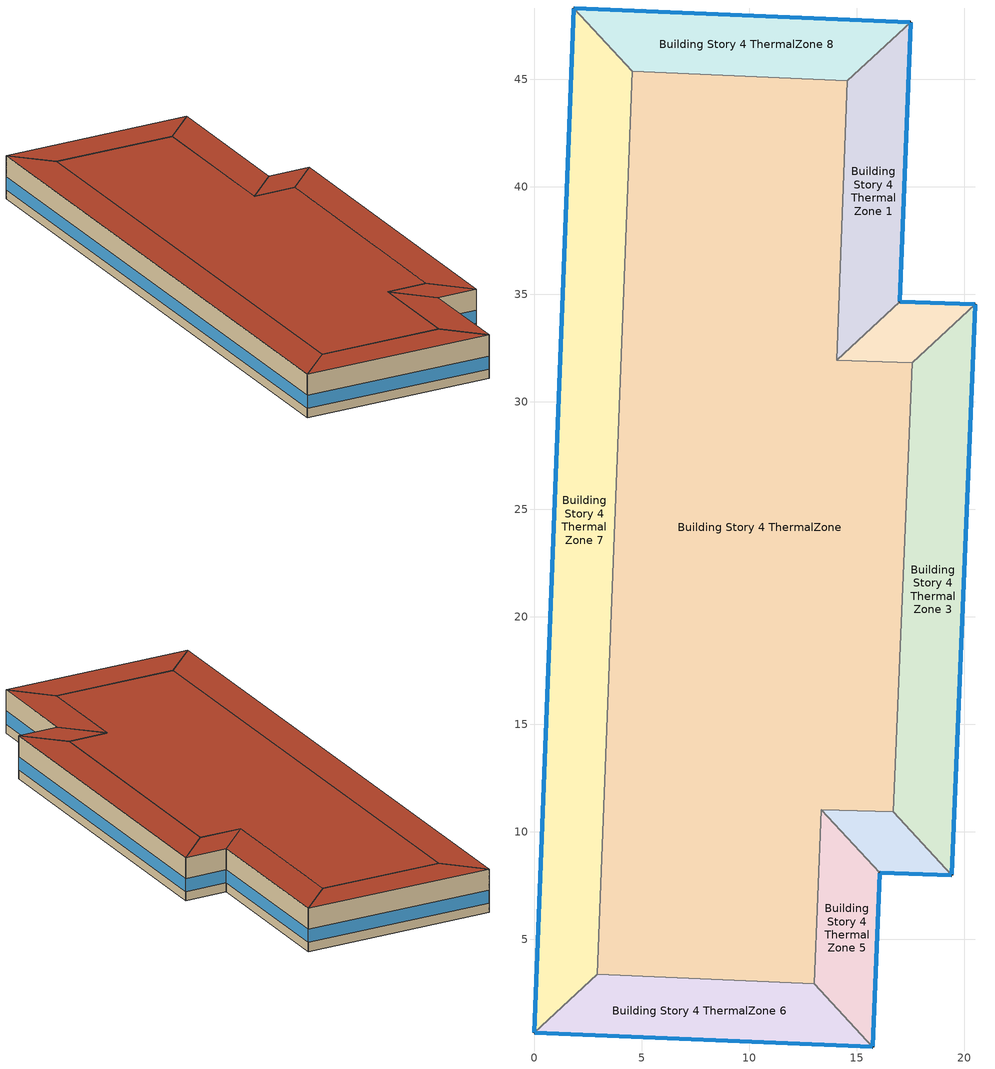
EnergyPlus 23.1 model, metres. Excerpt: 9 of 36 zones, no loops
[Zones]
Building Story 4 ThermalZone
 floor adiabatic (Typical Interior Ceiling): 14.56,44.93 14.07,31.92 17.59,31.82 16.71,10.93 13.36,11.04 13.03,2.94 2.94,3.38 4.55,45.37 z10.8
 wall adiabatic (Typical Interior Wall): 14.07,31.92 14.56,44.93 4.55,45.37 2.94,3.38 13.03,2.94 13.36,11.04 16.71,10.93 17.59,31.82 14.07,31.92 z10.8:14.4
 roof outside (Typical IEAD Roof - Highly Reflective R-25.64): 4.55,45.37 2.94,3.38 13.03,2.94 13.36,11.04 16.71,10.93 17.59,31.82 14.07,31.92 14.56,44.93 z14.4
Building Story 4 ThermalZone 1
 floor adiabatic (Typical Interior Ceiling): 17.5,47.64 17,34.65 14.07,31.92 14.56,44.93 z10.8
 wall outside (Typical Insulated Steel Framed Exterior Wall R-12.99): 17,34.65 17.5,47.64 z10.8:14.4
 wall adiabatic (Typical Interior Wall): 17.5,47.64 14.56,44.93 14.07,31.92 17,34.65 z10.8:14.4
 window (U 0.55 SHGC 0.25): 17,34.68 17.5,47.62 z11.56:12.65
 roof outside (Typical IEAD Roof - Highly Reflective R-25.64): 14.56,44.93 14.07,31.92 17,34.65 17.5,47.64 z14.4
Building Story 4 ThermalZone 2
 floor adiabatic (Typical Interior Ceiling): 17,34.65 20.52,34.54 17.59,31.82 14.07,31.92 z10.8
 wall outside (Typical Insulated Steel Framed Exterior Wall R-12.99): 20.52,34.54 17,34.65 z10.8:14.4
 wall adiabatic (Typical Interior Wall): 17,34.65 14.07,31.92 17.59,31.82 20.52,34.54 z10.8:14.4
 window (U 0.55 SHGC 0.25): 20.49,34.54 17.02,34.65 z11.56:12.66
 roof outside (Typical IEAD Roof - Highly Reflective R-25.64): 14.07,31.92 17.59,31.82 20.52,34.54 17,34.65 z14.4
Building Story 4 ThermalZone 3
 floor adiabatic (Typical Interior Ceiling): 20.52,34.54 19.43,8 16.71,10.93 17.59,31.82 z10.8
 wall outside (Typical Insulated Steel Framed Exterior Wall R-12.99): 19.43,8 20.52,34.54 z10.8:14.4
 wall adiabatic (Typical Interior Wall): 20.52,34.54 17.59,31.82 16.71,10.93 19.43,8 z10.8:14.4
 window (U 0.55 SHGC 0.25): 19.43,8.02 20.51,34.51 z11.56:12.64
 roof outside (Typical IEAD Roof - Highly Reflective R-25.64): 17.59,31.82 16.71,10.93 19.43,8 20.52,34.54 z14.4
Building Story 4 ThermalZone 4
 floor adiabatic (Typical Interior Ceiling): 19.43,8 16.08,8.11 13.36,11.04 16.71,10.93 z10.8
 wall outside (Typical Insulated Steel Framed Exterior Wall R-12.99): 16.08,8.11 19.43,8 z10.8:14.4
 wall adiabatic (Typical Interior Wall): 19.43,8 16.71,10.93 13.36,11.04 16.08,8.11 z10.8:14.4
 window (U 0.55 SHGC 0.25): 16.1,8.11 19.4,8 z11.56:12.66
 roof outside (Typical IEAD Roof - Highly Reflective R-25.64): 16.71,10.93 13.36,11.04 16.08,8.11 19.43,8 z14.4
Building Story 4 ThermalZone 5
 floor adiabatic (Typical Interior Ceiling): 16.08,8.11 15.74,0 13.03,2.94 13.36,11.04 z10.8
 wall outside (Typical Insulated Steel Framed Exterior Wall R-12.99): 15.74,0 16.08,8.11 z10.8:14.4
 wall adiabatic (Typical Interior Wall): 16.08,8.11 13.36,11.04 13.03,2.94 15.74,0 z10.8:14.4
 window (U 0.55 SHGC 0.25): 15.74,0.03 16.08,8.08 z11.56:12.65
 roof outside (Typical IEAD Roof - Highly Reflective R-25.64): 13.36,11.04 13.03,2.94 15.74,0 16.08,8.11 z14.4
Building Story 4 ThermalZone 6
 floor adiabatic (Typical Interior Ceiling): 15.74,0 0,0.67 2.94,3.38 13.03,2.94 z10.8
 wall outside (Typical Insulated Steel Framed Exterior Wall R-12.99): 0,0.67 15.74,0 z10.8:14.4
 wall adiabatic (Typical Interior Wall): 15.74,0 13.03,2.94 2.94,3.38 0,0.67 z10.8:14.4
 window (U 0.55 SHGC 0.25): 0.03,0.67 15.72,0 z11.56:12.65
 roof outside (Typical IEAD Roof - Highly Reflective R-25.64): 13.03,2.94 2.94,3.38 0,0.67 15.74,0 z14.4
Building Story 4 ThermalZone 7
 floor adiabatic (Typical Interior Ceiling): 0,0.67 1.84,48.31 4.55,45.37 2.94,3.38 z10.8
 wall outside (Typical Insulated Steel Framed Exterior Wall R-12.99): 1.84,48.31 0,0.67 z10.8:14.4
 wall adiabatic (Typical Interior Wall): 0,0.67 2.94,3.38 4.55,45.37 1.84,48.31 z10.8:14.4
 window (U 0.55 SHGC 0.25): 1.84,48.29 0,0.69 z11.56:12.64
 roof outside (Typical IEAD Roof - Highly Reflective R-25.64): 2.94,3.38 4.55,45.37 1.84,48.31 0,0.67 z14.4
Building Story 4 ThermalZone 8
 floor adiabatic (Typical Interior Ceiling): 1.84,48.31 17.5,47.64 14.56,44.93 4.55,45.37 z10.8
 wall outside (Typical Insulated Steel Framed Exterior Wall R-12.99): 17.5,47.64 1.84,48.31 z10.8:14.4
 wall adiabatic (Typical Interior Wall): 1.84,48.31 4.55,45.37 14.56,44.93 17.5,47.64 z10.8:14.4
 window (U 0.55 SHGC 0.25): 17.48,47.65 1.87,48.31 z11.56:12.65
 roof outside (Typical IEAD Roof - Highly Reflective R-25.64): 4.55,45.37 14.56,44.93 17.5,47.64 1.84,48.31 z14.4
[Building]
bld_35: Terrain=City
[Site:Location]
Jack Northrop Fld H_CA_USA: Latitude {deg}=41.3121; Longitude {deg}=-105.584; Time Zone {hr}=-8; Elevation {m}=21
[Site:GroundTemperature:FCfactorMethod]
18.8, 14.3, 13.6, 13.2, 13.3, 12.6, 15.3, 15.6, 17.7, 19.4, 19.7, 18.5
[Site:WaterMainsTemperature]
Calculation Method=Correlation; Annual Average Outdoor Air Temperature {C}=8.96667; Maximum Difference In Monthly Average Outdoor Air Temperatures {deltaC}=26.2
[SizingPeriod:DesignDay] Day of Month=21; Dry-Bulb Temperature Range Modifier Type=DefaultMultipliers; Humidity Condition Type=Wetbulb; Barometric Pressure {Pa}=98769; Rain Indicator=No; Snow Indicator=No; Daylight Saving Time Indicator=No; Begin Environment Reset Mode=FullResetAtBeginEnvironment
Name | Month | Day Type | Maximum Dry-Bulb Temperature {C} | Daily Dry-Bulb Temperature Range {deltaC} | Wetbulb or DewPoint at Maximum Dry-Bulb {C} | Wind Speed {m/s} | Wind Direction {deg} | Solar Model Indicator | ASHRAE Clear Sky Optical Depth for Beam Irradiance (taub) | ASHRAE Clear Sky Optical Depth for Diffuse Irradiance (taud) | Sky Clearness
Buffalo Niagara Intl Ap Ann Clg .4% Condns DB=>MWB 1 | 7 | SummerDesignDay | 30.3 | 9.3 | 21.8 | 5.7 | 240 | ASHRAETau | 0.462 | 2.001
Buffalo Niagara Intl Ap Ann Clg .4% Condns WB=>MDB 1 | 7 | SummerDesignDay | 27.8 | 9.3 | 23.8 | 5.7 | 240 | ASHRAETau | 0.462 | 2.001
Buffalo Niagara Intl Ap Ann Htg 99.6% Condns DB 1 | 1 | WinterDesignDay | -16.3 | 0 | -16.3 | 5.1 | 270 | ASHRAEClearSky |  |  | 0
[Material]
Name | Roughness | Thickness {m} | Conductivity {W/m-K} | Density {kg/m3} | Specific Heat {J/kg-K} | Thermal Absorptance | Solar Absorptance | Visible Absorptance
100mm Normalweight concrete floor | MediumRough | 0.1016 | 2.31045 | 2322 | 832.557 | 0.9 | 0.7 | 0.7
25mm Stucco | Smooth | 0.0254 | 0.72 | 1856 | 840 | 0.9 | 0.7 | 0.7
5/8 in. Gypsum Board | MediumSmooth | 0.0159 | 0.16 | 800 | 1090 | 0.9 | 0.7 | 0.7
G01 13mm gypsum board | Smooth | 0.0127 | 0.160031 | 800.001 | 1090.73 | 0.9 | 0.7 | 0.5
Metal Roof Surface | Smooth | 0.0008 | 45.28 | 7824 | 500 | 0.9 | 0.7 | 0.7
Roof Membrane - Highly Reflective | VeryRough | 0.0095 | 0.16 | 1121.29 | 1460 | 0.75 | 0.45 | 0.7
Std Wood 6inch 1; Std Wood 6inch 2 | MediumSmooth | 0.15 | 0.12 | 540 | 1210 | 0.9 | 0.7 | 0.7
[Material:NoMass] Roughness=Smooth; Thermal Absorptance=0.9; Solar Absorptance=0.7
Name | Thermal Resistance {m2-K/W} | Visible Absorptance
CP02 CARPET PAD | 0.21648 | 0.8
Typical Insulation R-10.81 | 1.90342 | 0.7
Typical Insulation R-24.52 | 4.31889 | 0.7
[WindowMaterial:Gas]
Gap_1_W_0_0032: Gas Type=Air; Thickness {m}=0.0032
[WindowMaterial:Glazing] Optical Data Type=SpectralAverage; Infrared Transmittance at Normal Incidence=0; Back Side Infrared Hemispherical Emissivity=0.84; Conductivity {W/m-K}=1; Dirt Correction Factor for Solar and Visible Transmittance=1; Solar Diffusing=No
Name | Thickness {m} | Solar Transmittance at Normal Incidence | Front Side Solar Reflectance at Normal Incidence | Back Side Solar Reflectance at Normal Incidence | Visible Transmittance at Normal Incidence | Front Side Visible Reflectance at Normal Incidence | Back Side Visible Reflectance at Normal Incidence | Front Side Infrared Hemispherical Emissivity
Glass_2022F_LayerAvg | 0.0039 | 0.355897 | 0.394095 | 0.265645 | 0.677694 | 0.042734 | 0.05547 | 0.046
Glass_2175_LayerAvg | 0.0086 | 0.167758 | 0.217606 | 0.437978 | 0.416044 | 0.078729 | 0.10654 | 0.84
[Construction]
InteriorFurnishings 1: Std Wood 6inch 1
InteriorFurnishings 2: Std Wood 6inch 2
Typical IEAD Roof - Highly Reflective R-25.64: Roof Membrane - Highly Reflective, Typical Insulation R-24.52, Metal Roof Surface
Typical Insulated Steel Framed Exterior Wall R-12.99: 25mm Stucco, 5/8 in. Gypsum Board, Typical Insulation R-10.81, 5/8 in. Gypsum Board
Typical Interior Ceiling: CP02 CARPET PAD, 100mm Normalweight concrete floor
Typical Interior Wall: G01 13mm gypsum board, G01 13mm gypsum board
U 0.55 SHGC 0.25: Glass_2175_LayerAvg, Gap_1_W_0_0032, Glass_2022F_LayerAvg
[Zone] Multiplier=1; Part of Total Floor Area=Yes
Building Story 4 ThermalZone; Building Story 4 ThermalZone 1; Building Story 4 ThermalZone 2; Building Story 4 ThermalZone 3; Building Story 4 ThermalZone 4; Building Story 4 ThermalZone 5; Building Story 4 ThermalZone 6; Building Story 4 ThermalZone 7; Building Story 4 ThermalZone 8
[Space] Space Type=Story Top Blended Space Type
Name | Zone
Building Story 4 Space | Building Story 4 ThermalZone
Building Story 4 Space 1 | Building Story 4 ThermalZone 1
Building Story 4 Space 2 | Building Story 4 ThermalZone 2
Building Story 4 Space 3 | Building Story 4 ThermalZone 3
Building Story 4 Space 4 | Building Story 4 ThermalZone 4
Building Story 4 Space 5 | Building Story 4 ThermalZone 5
Building Story 4 Space 6 | Building Story 4 ThermalZone 6
Building Story 4 Space 7 | Building Story 4 ThermalZone 7
Building Story 4 Space 8 | Building Story 4 ThermalZone 8
[SpaceList]
Story Top Blended Space Type: Building Story 4 Space, Building Story 4 Space 1, Building Story 4 Space 2, Building Story 4 Space 3, Building Story 4 Space 5, Building Story 4 Space 7, Building Story 4 Space 6, Building Story 4 Space 8, Building Story 4 Space 4
[InternalMass]
Name | Construction | Zone or ZoneList | Space or SpaceList | Surface Area {m2}
Building Story 4 Space Office WholeBuilding - Lg Office A  - Story Top Mass; Building Story 4 Space Office WholeBuilding - Lg Office C  - Story Top Mass | InteriorFurnishings 1 | Building Story 4 ThermalZone | Building Story 4 Space | 141.837
Building Story 4 Space 1 Office WholeBuilding - Lg Office A  - Story Top Mass; Building Story 4 Space 1 Office WholeBuilding - Lg Office C  - Story Top Mass | InteriorFurnishings 1 | Building Story 4 ThermalZone 1 | Building Story 4 Space 1 | 10.5514
Building Story 4 Space 2 Office WholeBuilding - Lg Office A  - Story Top Mass; Building Story 4 Space 2 Office WholeBuilding - Lg Office C  - Story Top Mass | InteriorFurnishings 1 | Building Story 4 ThermalZone 2 | Building Story 4 Space 2 | 2.83952
Building Story 4 Space 3 Office WholeBuilding - Lg Office A  - Story Top Mass; Building Story 4 Space 3 Office WholeBuilding - Lg Office C  - Story Top Mass | InteriorFurnishings 1 | Building Story 4 ThermalZone 3 | Building Story 4 Space 3 | 19.2445
Building Story 4 Space 5 Office WholeBuilding - Lg Office A  - Story Top Mass; Building Story 4 Space 5 Office WholeBuilding - Lg Office C  - Story Top Mass | InteriorFurnishings 1 | Building Story 4 ThermalZone 5 | Building Story 4 Space 5 | 6.58268
Building Story 4 Space 7 Office WholeBuilding - Lg Office A  - Story Top Mass; Building Story 4 Space 7 Office WholeBuilding - Lg Office C  - Story Top Mass | InteriorFurnishings 1 | Building Story 4 ThermalZone 7 | Building Story 4 Space 7 | 36.377
Building Story 4 Space 6 Office WholeBuilding - Lg Office A  - Story Top Mass; Building Story 4 Space 6 Office WholeBuilding - Lg Office C  - Story Top Mass | InteriorFurnishings 1 | Building Story 4 ThermalZone 6 | Building Story 4 Space 6 | 10.4945
Building Story 4 Space 8 Office WholeBuilding - Lg Office A  - Story Top Mass; Building Story 4 Space 8 Office WholeBuilding - Lg Office C  - Story Top Mass | InteriorFurnishings 1 | Building Story 4 ThermalZone 8 | Building Story 4 Space 8 | 10.4181
Building Story 4 Space 4 Office WholeBuilding - Lg Office A  - Story Top Mass; Building Story 4 Space 4 Office WholeBuilding - Lg Office C  - Story Top Mass | InteriorFurnishings 1 | Building Story 4 ThermalZone 4 | Building Story 4 Space 4 | 2.72874
Building Story 4 Space Office WholeBuilding - Lg Office A end_a - Story Top Mass; Building Story 4 Space Office WholeBuilding - Lg Office A end_b - Story Top Mass; Building Story 4 Space Office WholeBuilding - Lg Office C end_a - Story Top Mass; Building Story 4 Space Office WholeBuilding - Lg Office C end_b - Story Top Mass | InteriorFurnishings 1 | Building Story 4 ThermalZone | Building Story 4 Space | 24.5902
Building Story 4 Space 1 Office WholeBuilding - Lg Office A end_a - Story Top Mass; Building Story 4 Space 1 Office WholeBuilding - Lg Office A end_b - Story Top Mass; Building Story 4 Space 1 Office WholeBuilding - Lg Office C end_a - Story Top Mass; Building Story 4 Space 1 Office WholeBuilding - Lg Office C end_b - Story Top Mass | InteriorFurnishings 1 | Building Story 4 ThermalZone 1 | Building Story 4 Space 1 | 1.8293
Building Story 4 Space 2 Office WholeBuilding - Lg Office A end_a - Story Top Mass; Building Story 4 Space 2 Office WholeBuilding - Lg Office A end_b - Story Top Mass; Building Story 4 Space 2 Office WholeBuilding - Lg Office C end_a - Story Top Mass; Building Story 4 Space 2 Office WholeBuilding - Lg Office C end_b - Story Top Mass | InteriorFurnishings 1 | Building Story 4 ThermalZone 2 | Building Story 4 Space 2 | 0.492288
Building Story 4 Space 3 Office WholeBuilding - Lg Office A end_a - Story Top Mass; Building Story 4 Space 3 Office WholeBuilding - Lg Office A end_b - Story Top Mass; Building Story 4 Space 3 Office WholeBuilding - Lg Office C end_a - Story Top Mass; Building Story 4 Space 3 Office WholeBuilding - Lg Office C end_b - Story Top Mass | InteriorFurnishings 1 | Building Story 4 ThermalZone 3 | Building Story 4 Space 3 | 3.33642
Building Story 4 Space 5 Office WholeBuilding - Lg Office A end_a - Story Top Mass; Building Story 4 Space 5 Office WholeBuilding - Lg Office A end_b - Story Top Mass; Building Story 4 Space 5 Office WholeBuilding - Lg Office C end_a - Story Top Mass; Building Story 4 Space 5 Office WholeBuilding - Lg Office C end_b - Story Top Mass | InteriorFurnishings 1 | Building Story 4 ThermalZone 5 | Building Story 4 Space 5 | 1.14124
Building Story 4 Space 7 Office WholeBuilding - Lg Office A end_a - Story Top Mass; Building Story 4 Space 7 Office WholeBuilding - Lg Office A end_b - Story Top Mass; Building Story 4 Space 7 Office WholeBuilding - Lg Office C end_a - Story Top Mass; Building Story 4 Space 7 Office WholeBuilding - Lg Office C end_b - Story Top Mass | InteriorFurnishings 1 | Building Story 4 ThermalZone 7 | Building Story 4 Space 7 | 6.30669
Building Story 4 Space 6 Office WholeBuilding - Lg Office A end_a - Story Top Mass; Building Story 4 Space 6 Office WholeBuilding - Lg Office A end_b - Story Top Mass; Building Story 4 Space 6 Office WholeBuilding - Lg Office C end_a - Story Top Mass; Building Story 4 Space 6 Office WholeBuilding - Lg Office C end_b - Story Top Mass | InteriorFurnishings 1 | Building Story 4 ThermalZone 6 | Building Story 4 Space 6 | 1.81943
Building Story 4 Space 8 Office WholeBuilding - Lg Office A end_a - Story Top Mass; Building Story 4 Space 8 Office WholeBuilding - Lg Office A end_b - Story Top Mass; Building Story 4 Space 8 Office WholeBuilding - Lg Office C end_a - Story Top Mass; Building Story 4 Space 8 Office WholeBuilding - Lg Office C end_b - Story Top Mass | InteriorFurnishings 1 | Building Story 4 ThermalZone 8 | Building Story 4 Space 8 | 1.80619
Building Story 4 Space 4 Office WholeBuilding - Lg Office A end_a - Story Top Mass; Building Story 4 Space 4 Office WholeBuilding - Lg Office A end_b - Story Top Mass; Building Story 4 Space 4 Office WholeBuilding - Lg Office C end_a - Story Top Mass; Building Story 4 Space 4 Office WholeBuilding - Lg Office C end_b - Story Top Mass | InteriorFurnishings 1 | Building Story 4 ThermalZone 4 | Building Story 4 Space 4 | 0.473082
Building Story 4 Space Office WholeBuilding - Lg Office B  - Story Top Mass | InteriorFurnishings 1 | Building Story 4 ThermalZone | Building Story 4 Space | 450.851
Building Story 4 Space 1 Office WholeBuilding - Lg Office B  - Story Top Mass | InteriorFurnishings 1 | Building Story 4 ThermalZone 1 | Building Story 4 Space 1 | 33.5394
Building Story 4 Space 2 Office WholeBuilding - Lg Office B  - Story Top Mass | InteriorFurnishings 1 | Building Story 4 ThermalZone 2 | Building Story 4 Space 2 | 9.02589
Building Story 4 Space 3 Office WholeBuilding - Lg Office B  - Story Top Mass | InteriorFurnishings 1 | Building Story 4 ThermalZone 3 | Building Story 4 Space 3 | 61.1719
Building Story 4 Space 5 Office WholeBuilding - Lg Office B  - Story Top Mass | InteriorFurnishings 1 | Building Story 4 ThermalZone 5 | Building Story 4 Space 5 | 20.9242
Building Story 4 Space 7 Office WholeBuilding - Lg Office B  - Story Top Mass | InteriorFurnishings 1 | Building Story 4 ThermalZone 7 | Building Story 4 Space 7 | 115.63
Building Story 4 Space 6 Office WholeBuilding - Lg Office B  - Story Top Mass | InteriorFurnishings 1 | Building Story 4 ThermalZone 6 | Building Story 4 Space 6 | 33.3585
Building Story 4 Space 8 Office WholeBuilding - Lg Office B  - Story Top Mass | InteriorFurnishings 1 | Building Story 4 ThermalZone 8 | Building Story 4 Space 8 | 33.1157
Building Story 4 Space 4 Office WholeBuilding - Lg Office B  - Story Top Mass | InteriorFurnishings 1 | Building Story 4 ThermalZone 4 | Building Story 4 Space 4 | 8.67377
Building Story 4 Space Office WholeBuilding - Lg Office B end_a - Story Top Mass; Building Story 4 Space Office WholeBuilding - Lg Office B end_b - Story Top Mass | InteriorFurnishings 1 | Building Story 4 ThermalZone | Building Story 4 Space | 78.1642
Building Story 4 Space 1 Office WholeBuilding - Lg Office B end_a - Story Top Mass; Building Story 4 Space 1 Office WholeBuilding - Lg Office B end_b - Story Top Mass | InteriorFurnishings 1 | Building Story 4 ThermalZone 1 | Building Story 4 Space 1 | 5.81473
Building Story 4 Space 2 Office WholeBuilding - Lg Office B end_a - Story Top Mass; Building Story 4 Space 2 Office WholeBuilding - Lg Office B end_b - Story Top Mass | InteriorFurnishings 1 | Building Story 4 ThermalZone 2 | Building Story 4 Space 2 | 1.56482
Building Story 4 Space 3 Office WholeBuilding - Lg Office B end_a - Story Top Mass; Building Story 4 Space 3 Office WholeBuilding - Lg Office B end_b - Story Top Mass | InteriorFurnishings 1 | Building Story 4 ThermalZone 3 | Building Story 4 Space 3 | 10.6054
Building Story 4 Space 5 Office WholeBuilding - Lg Office B end_a - Story Top Mass; Building Story 4 Space 5 Office WholeBuilding - Lg Office B end_b - Story Top Mass | InteriorFurnishings 1 | Building Story 4 ThermalZone 5 | Building Story 4 Space 5 | 3.62763
Building Story 4 Space 7 Office WholeBuilding - Lg Office B end_a - Story Top Mass; Building Story 4 Space 7 Office WholeBuilding - Lg Office B end_b - Story Top Mass | InteriorFurnishings 1 | Building Story 4 ThermalZone 7 | Building Story 4 Space 7 | 20.0469
Building Story 4 Space 6 Office WholeBuilding - Lg Office B end_a - Story Top Mass; Building Story 4 Space 6 Office WholeBuilding - Lg Office B end_b - Story Top Mass | InteriorFurnishings 1 | Building Story 4 ThermalZone 6 | Building Story 4 Space 6 | 5.78337
Building Story 4 Space 8 Office WholeBuilding - Lg Office B end_a - Story Top Mass; Building Story 4 Space 8 Office WholeBuilding - Lg Office B end_b - Story Top Mass | InteriorFurnishings 1 | Building Story 4 ThermalZone 8 | Building Story 4 Space 8 | 5.74127
Building Story 4 Space 4 Office WholeBuilding - Lg Office B end_a - Story Top Mass; Building Story 4 Space 4 Office WholeBuilding - Lg Office B end_b - Story Top Mass | InteriorFurnishings 1 | Building Story 4 ThermalZone 4 | Building Story 4 Space 4 | 1.50377
Building Story 4 Space Mass | InteriorFurnishings 2 | Building Story 4 ThermalZone | Building Story 4 Space | 989.214
Building Story 4 Space 1 Mass | InteriorFurnishings 2 | Building Story 4 ThermalZone 1 | Building Story 4 Space 1 | 73.5888
Building Story 4 Space 2 Mass | InteriorFurnishings 2 | Building Story 4 ThermalZone 2 | Building Story 4 Space 2 | 19.8037
Building Story 4 Space 3 Mass | InteriorFurnishings 2 | Building Story 4 ThermalZone 3 | Building Story 4 Space 3 | 134.217
Building Story 4 Space 4 Mass | InteriorFurnishings 2 | Building Story 4 ThermalZone 4 | Building Story 4 Space 4 | 19.0311
Building Story 4 Space 5 Mass | InteriorFurnishings 2 | Building Story 4 ThermalZone 5 | Building Story 4 Space 5 | 45.9097
Building Story 4 Space 6 Mass | InteriorFurnishings 2 | Building Story 4 ThermalZone 6 | Building Story 4 Space 6 | 73.1919
Building Story 4 Space 7 Mass | InteriorFurnishings 2 | Building Story 4 ThermalZone 7 | Building Story 4 Space 7 | 253.705
Building Story 4 Space 8 Mass | InteriorFurnishings 2 | Building Story 4 ThermalZone 8 | Building Story 4 Space 8 | 72.6592
[Lights]
Office WholeBuilding - Lg Office Lights 2: Zone or ZoneList or Space or SpaceList=Story Top Blended Space Type; Schedule=OfficeLarge BLDG_LIGHT_SCH_2013; Design Level Calculation Method=Watts/Area; Watts per Zone Floor Area {W/m2}=8.82641; Return Air Fraction=0; Fraction Radiant=0.7; Fraction Visible=0.2; Fraction Replaceable=1
[People]
Office WholeBuilding - Lg Office People 2: Zone or ZoneList or Space or SpaceList=Story Top Blended Space Type; Number of People Schedule=OfficeLarge BLDG_OCC_SCH; Number of People Calculation Method=People/Area; People per Floor Area {person/m2}=0.0538196; Fraction Radiant=0.3; Activity Level Schedule=OfficeLarge ACTIVITY_SCH; Enable ASHRAE 55 Comfort Warnings=Yes; Mean Radiant Temperature Calculation Type=ZoneAveraged; Work Efficiency Schedule=Work Efficiency Schedule; Clothing Insulation Schedule=Clothing Schedule; Air Velocity Schedule=Air Velocity Schedule; Thermal Comfort Model 1 Type=Fanger
[ElectricEquipment]
Office WholeBuilding - Lg Office Elec Equip 2: Zone or ZoneList or Space or SpaceList=Story Top Blended Space Type; Schedule=OfficeLarge BLDG_EQUIP_SCH; Design Level Calculation Method=Watts/Area; Watts per Zone Floor Area {W/m2}=8.07007; Fraction Latent=0; Fraction Radiant=0.5; Fraction Lost=0
[ZoneInfiltration:DesignFlowRate] Zone or ZoneList or Space or SpaceList=Story Top Blended Space Type; Schedule=Always On Discrete; Design Flow Rate Calculation Method=Flow/ExteriorArea; Constant Term Coefficient=0; Temperature Term Coefficient=0; Velocity Term Coefficient=0.224; Velocity Squared Term Coefficient=0
Name | Flow Rate per Exterior Surface Area {m3/s-m2}
Office WholeBuilding - Lg Office A  - Story Top Infiltration; Office WholeBuilding - Lg Office C  - Story Top Infiltration | 3.8097e-05
Office WholeBuilding - Lg Office A end_a - Story Top Infiltration; Office WholeBuilding - Lg Office A end_b - Story Top Infiltration; Office WholeBuilding - Lg Office C end_a - Story Top Infiltration; Office WholeBuilding - Lg Office C end_b - Story Top Infiltration | 1.32098e-05
Office WholeBuilding - Lg Office B end_a - Story Top Infiltration; Office WholeBuilding - Lg Office B end_b - Story Top Infiltration | 2.09947e-05
[Daylighting:Controls] Lighting Control Type=Stepped; Minimum Input Power Fraction for Continuous or ContinuousOff Dimming Control=0.3; Minimum Light Output Fraction for Continuous or ContinuousOff Dimming Control=0.2; Number of Stepped Control Steps=3; Probability Lighting will be Reset When Needed in Manual Stepped Control=1; Glare Calculation Azimuth Angle of View Direction Clockwise from Zone y-Axis {deg}=-0; Maximum Allowable Discomfort Glare Index=22; Illuminance Setpoint at Reference Point 1 {lux}=377; Illuminance Setpoint at Reference Point 2 {lux}=377
Name | Zone or Space | Glare Calculation Daylighting Reference Point | Daylighting Reference Point 1 | Fraction of Lights Controlled by Reference Point 1 | Daylighting Reference Point 2 | Fraction of Lights Controlled by Reference Point 2
Building Story 4 ThermalZone 1 DaylightingControls | Building Story 4 ThermalZone 1 | Building Story 4 Space 1 Daylt Sensor 1 | Building Story 4 Space 1 Daylt Sensor 1 | 0.436 | Building Story 4 Space 1 Daylt Sensor 2 | 0.099
Building Story 4 ThermalZone 3 DaylightingControls | Building Story 4 ThermalZone 3 | Building Story 4 Space 3 Daylt Sensor 1 | Building Story 4 Space 3 Daylt Sensor 1 | 0.462 | Building Story 4 Space 3 Daylt Sensor 2 | 0.103
Building Story 4 ThermalZone 6 DaylightingControls | Building Story 4 ThermalZone 6 | Building Story 4 Space 6 Daylt Sensor 1 | Building Story 4 Space 6 Daylt Sensor 1 | 0.477 | Building Story 4 Space 6 Daylt Sensor 2 | 0.095
Building Story 4 ThermalZone 7 DaylightingControls | Building Story 4 ThermalZone 7 | Building Story 4 Space 7 Daylt Sensor 1 | Building Story 4 Space 7 Daylt Sensor 1 | 0.453 | Building Story 4 Space 7 Daylt Sensor 2 | 0.107
Building Story 4 ThermalZone 8 DaylightingControls | Building Story 4 ThermalZone 8 | Building Story 4 Space 8 Daylt Sensor 1 | Building Story 4 Space 8 Daylt Sensor 1 | 0.478 | Building Story 4 Space 8 Daylt Sensor 2 | 0.095
[AvailabilityManager:NightCycle] Applicability Schedule=Always On Discrete; Control Type=CycleOnAny; Thermostat Tolerance {deltaC}=1.9999; Cycling Run Time Control Type=Thermostat; Cycling Run Time {s}=1800
Name | Fan Schedule
Availability Manager Night Cycle 1 | 9 Zone PVAV Occ Sch
Availability Manager Night Cycle 2 | 9 Zone PVAV 1 Occ Sch
Availability Manager Night Cycle 3 | 9 Zone PVAV 2 Occ Sch
Availability Manager Night Cycle 4 | 9 Zone PVAV 3 Occ Sch
[AvailabilityManager:Scheduled] Schedule=Always On Discrete
9 Zone PVAV OA System Availability Manager; 9 Zone PVAV 1 OA System Availability Manager; 9 Zone PVAV 2 OA System Availability Manager; 9 Zone PVAV 3 OA System Availability Manager
[Exterior:Lights] Control Option=AstronomicalClock
Name | Schedule | Design Level {W}
Building Facades | Schedule Ruleset 1 | 582.6
Main Entries | Schedule Ruleset 2 | 240
Other Doors | Schedule Ruleset 2 | 164.371
Parking Areas and Drives | Schedule Ruleset 2 | 3458.07
[EnergyManagementSystem:Sensor]
Name | Output:Variable or Output:Meter Index Key | Output:Variable or Output:Meter
Ele_Sen | Whole Building | Facility Total Purchased Electricity Energy
Fut_Sen | NYSTc 2030 Future Hourly Emissions Sch | Schedule Value
His_Sen | New York 2019 Historical Hourly Emissions Sch | Schedule Value
Mains_Water_Temp_Sen | Environment | Site Mains Water Temperature
[EnergyManagementSystem:Actuator]
Mains_Water_Temp_Act: Actuated Component Unique=Mains Water Temperature; Actuated Component Type=Schedule:Constant; Actuated Component Control Type=Schedule Value
[EnergyManagementSystem:Program]
Emissions_Calc_Prgm: SET fut_hr_val = Fut_Sen; SET his_hr_val = His_Sen; SET fut_yr_val = 92; SET his_yr_val = 583; SET elec = Ele_Sen; SET conv = 1000000 * 60 * 60; SET conv_kg_mt = 0.001; SET fut_hr = (fut_hr_val * elec / conv) * conv_kg_mt; SET his_hr = (his_hr_val * elec / conv) * conv_kg_mt; SET fut_yr = (fut_yr_val * elec / conv) * conv_kg_mt; SET his_yr = (his_yr_val * elec / conv) * conv_kg_mt; SET fut_hr_intensity = fut_hr * 1000 / 36195.46928174254; SET his_hr_intensity = his_hr * 1000 / 36195.46928174254; SET fut_yr_intensity = fut_yr * 1000 / 36195.46928174254; SET his_yr_intensity = his_yr * 1000 / 36195.46928174254
Mains_Water_Prg: SET Mains_Water_Temp_Act = Mains_Water_Temp_Sen
[EnergyManagementSystem:ProgramCallingManager]
Emissions Calc Prgm: EndOfSystemTimestepBeforeHVACReporting; Emissions_Calc_Prgm
Mains_Water_Prg_Mgr: BeginTimestepBeforePredictor; Mains_Water_Prg
[EnergyManagementSystem:OutputVariable] Type of Data in Variable=Summed; Update Frequency=SystemTimestep; EMS Program or Subroutine=Emissions_Calc_Prgm
Name | EMS Variable | Units
Future_Annual_Electricity_Emissions | fut_yr | mt
Future_Annual_Electricity_Emissions_Intensity | fut_yr_intensity | kg/ft2
Future_Hourly_Electricity_Emissions | fut_hr | mt
Future_Hourly_Electricity_Emissions_Intensity | fut_hr_intensity | kg/ft2
Historical_Annual_Electricity_Emissions | his_yr | mt
Historical_Annual_Electricity_Emissions_Intensity | his_yr_intensity | kg/ft2
Historical_Hourly_Electricity_Emissions | his_hr | mt
Historical_Hourly_Electricity_Emissions_Intensity | his_hr_intensity | kg/ft2
[Schedule:Day:Interval]
OfficeLarge BLDG_LIGHT_SCH_2013 Wkdy Day: No, 05:00, 0.05, 06:00, 0.1, 07:00, 0.0905601, 08:00, 0.27168, 17:00, 0.815041, 18:00, 0.452801, 20:00, 0.27168, 22:00, 0.18112, 23:00, 0.0905601, 24:00, 0.0452801
OfficeLarge BLDG_LIGHT_SCH_2013 Sat Day: No, 06:00, 0.05, 08:00, 0.0905601, 12:00, 0.27168, 17:00, 0.13584, 19:00, 0.0452801, 24:00, 0.05
OfficeLarge BLDG_LIGHT_SCH_2013 Default: No, 05:00, 0.05, 18:00, 0.0452801, 24:00, 0.05
OfficeLarge BLDG_LIGHT_SCH_2013 Summer Design Day; Clothing Schedule Default Winter Clothes; 9 Zone PVAV Occ Sch Summer Design Day; 9 Zone PVAV Occ Sch Winter Design Day; 9 Zone PVAV 1 Occ Sch Summer Design Day; 9 Zone PVAV 1 Occ Sch Winter Design Day; OfficeLarge BLDG_EQUIP_SCH Summer Design Day; 9 Zone PVAV 2 Occ Sch Summer Design Day; 9 Zone PVAV 2 Occ Sch Winter Design Day; 9 Zone PVAV 3 Occ Sch Summer Design Day; 9 Zone PVAV 3 Occ Sch Winter Design Day: No, 24:00, 1
OfficeLarge BLDG_LIGHT_SCH_2013 Winter Design Day; Work Efficiency Schedule Default; 9 Zone PVAV Occ Sch Sunday; 9 Zone PVAV 1 Occ Sch Sunday; OfficeLarge BLDG_OCC_SCH Winter Design Day; OfficeLarge BLDG_EQUIP_SCH Winter Design Day; 9 Zone PVAV 2 Occ Sch Sunday; 9 Zone PVAV 3 Occ Sch Sunday: No, 24:00, 0
Air Velocity Schedule Default: No, 24:00, 0.2
9 Zone PVAV Occ Sch Thursday; 9 Zone PVAV Occ Sch Friday; 9 Zone PVAV Occ Sch Default; 9 Zone PVAV Occ Sch Tuesday; 9 Zone PVAV Occ Sch Wednesday; 9 Zone PVAV Occ Sch Tuesday 2; 9 Zone PVAV Occ Sch Wednesday 2; 9 Zone PVAV Occ Sch Thursday 2; 9 Zone PVAV Occ Sch Friday 2; 9 Zone PVAV Occ Sch Monday 2; 9 Zone PVAV 1 Occ Sch Default: No, 08:00, 0, 21:00, 1, 24:00, 0
9 Zone PVAV Occ Sch Wednesday 1; 9 Zone PVAV Occ Sch Thursday 1; 9 Zone PVAV Occ Sch Friday 1; 9 Zone PVAV Occ Sch Monday 1; 9 Zone PVAV Occ Sch Tuesday 1: No, 08:00, 0, 19:00, 1, 24:00, 0
OfficeLarge BLDG_OCC_SCH Wkdy Day: No, 06:00, 0, 07:00, 0.1, 08:00, 0.2, 12:00, 0.95, 13:00, 0.5, 17:00, 0.95, 18:00, 0.3, 22:00, 0.1, 24:00, 0.05
OfficeLarge BLDG_OCC_SCH Sat Day: No, 06:00, 0, 08:00, 0.1, 12:00, 0.3, 17:00, 0.1, 19:00, 0.05, 24:00, 0
OfficeLarge BLDG_OCC_SCH Default: No, 06:00, 0, 18:00, 0.05, 24:00, 0
OfficeLarge BLDG_OCC_SCH Summer Design Day: No, 06:00, 0, 22:00, 1, 24:00, 0.05
OfficeLarge ACTIVITY_SCH Default; OfficeLarge ACTIVITY_SCH Summer Design Day; OfficeLarge ACTIVITY_SCH Winter Design Day: No, 24:00, 120
OfficeLarge BLDG_EQUIP_SCH Wkdy Day: No, 08:00, 0.4, 12:00, 0.9, 13:00, 0.8, 17:00, 0.9, 18:00, 0.5, 24:00, 0.4
OfficeLarge BLDG_EQUIP_SCH Sat Day: No, 06:00, 0.3, 08:00, 0.4, 12:00, 0.5, 17:00, 0.35, 24:00, 0.3
OfficeLarge BLDG_EQUIP_SCH Default: No, 24:00, 0.3
9 Zone PVAV 2 Occ Sch Default: No, 08:00, 0, 18:00, 1, 24:00, 0
9 Zone PVAV 3 Occ Sch Default: No, 07:00, 0, 18:00, 1, 24:00, 0
9 Zone PVAV 3 Occ Sch Saturday: No, 08:00, 0, 12:00, 1, 24:00, 0
Schedule Day 103: No, 06:00, 0, 24:00, 1
Schedule Day 104: No, 06:00, 0.7, 24:00, 1
[Schedule:Week:Daily]
OfficeLarge BLDG_LIGHT_SCH_2013 Week Rule - Jan1-Jan3: OfficeLarge BLDG_LIGHT_SCH_2013 Wkdy Day, OfficeLarge BLDG_LIGHT_SCH_2013 Wkdy Day, OfficeLarge BLDG_LIGHT_SCH_2013 Wkdy Day, OfficeLarge BLDG_LIGHT_SCH_2013 Wkdy Day, OfficeLarge BLDG_LIGHT_SCH_2013 Wkdy Day, OfficeLarge BLDG_LIGHT_SCH_2013 Wkdy Day, OfficeLarge BLDG_LIGHT_SCH_2013 Sat Day, OfficeLarge BLDG_LIGHT_SCH_2013 Default, OfficeLarge BLDG_LIGHT_SCH_2013 Summer Design Day, OfficeLarge BLDG_LIGHT_SCH_2013 Winter Design Day, OfficeLarge BLDG_LIGHT_SCH_2013 Default, OfficeLarge BLDG_LIGHT_SCH_2013 Default
OfficeLarge BLDG_LIGHT_SCH_2013 Week Rule - Jan4-Dec31: OfficeLarge BLDG_LIGHT_SCH_2013 Default, OfficeLarge BLDG_LIGHT_SCH_2013 Wkdy Day, OfficeLarge BLDG_LIGHT_SCH_2013 Wkdy Day, OfficeLarge BLDG_LIGHT_SCH_2013 Wkdy Day, OfficeLarge BLDG_LIGHT_SCH_2013 Wkdy Day, OfficeLarge BLDG_LIGHT_SCH_2013 Wkdy Day, OfficeLarge BLDG_LIGHT_SCH_2013 Sat Day, OfficeLarge BLDG_LIGHT_SCH_2013 Default, OfficeLarge BLDG_LIGHT_SCH_2013 Summer Design Day, OfficeLarge BLDG_LIGHT_SCH_2013 Winter Design Day, OfficeLarge BLDG_LIGHT_SCH_2013 Default, OfficeLarge BLDG_LIGHT_SCH_2013 Default
Work Efficiency Schedule Week Rule - Jan1-Dec31: Work Efficiency Schedule Default, Work Efficiency Schedule Default, Work Efficiency Schedule Default, Work Efficiency Schedule Default, Work Efficiency Schedule Default, Work Efficiency Schedule Default, Work Efficiency Schedule Default, Work Efficiency Schedule Default, Work Efficiency Schedule Default, Work Efficiency Schedule Default, Work Efficiency Schedule Default, Work Efficiency Schedule Default
Clothing Schedule Week Rule - Jan1-Dec31: Clothing Schedule Default Winter Clothes, Clothing Schedule Default Winter Clothes, Clothing Schedule Default Winter Clothes, Clothing Schedule Default Winter Clothes, Clothing Schedule Default Winter Clothes, Clothing Schedule Default Winter Clothes, Clothing Schedule Default Winter Clothes, Clothing Schedule Default Winter Clothes, Clothing Schedule Default Winter Clothes, Clothing Schedule Default Winter Clothes, Clothing Schedule Default Winter Clothes, Clothing Schedule Default Winter Clothes
Air Velocity Schedule Week Rule - Jan1-Dec31: Air Velocity Schedule Default, Air Velocity Schedule Default, Air Velocity Schedule Default, Air Velocity Schedule Default, Air Velocity Schedule Default, Air Velocity Schedule Default, Air Velocity Schedule Default, Air Velocity Schedule Default, Air Velocity Schedule Default, Air Velocity Schedule Default, Air Velocity Schedule Default, Air Velocity Schedule Default
9 Zone PVAV Occ Sch Week Rule - Jan1-Jan3: 9 Zone PVAV Occ Sch Thursday, 9 Zone PVAV Occ Sch Thursday, 9 Zone PVAV Occ Sch Thursday, 9 Zone PVAV Occ Sch Thursday, 9 Zone PVAV Occ Sch Thursday, 9 Zone PVAV Occ Sch Friday, 9 Zone PVAV Occ Sch Sunday, 9 Zone PVAV Occ Sch Default, 9 Zone PVAV Occ Sch Summer Design Day, 9 Zone PVAV Occ Sch Winter Design Day, 9 Zone PVAV Occ Sch Default, 9 Zone PVAV Occ Sch Default
9 Zone PVAV Occ Sch Week Rule - Jan4-Jun27: 9 Zone PVAV Occ Sch Sunday, 9 Zone PVAV Occ Sch Default, 9 Zone PVAV Occ Sch Tuesday, 9 Zone PVAV Occ Sch Wednesday, 9 Zone PVAV Occ Sch Thursday, 9 Zone PVAV Occ Sch Friday, 9 Zone PVAV Occ Sch Sunday, 9 Zone PVAV Occ Sch Default, 9 Zone PVAV Occ Sch Summer Design Day, 9 Zone PVAV Occ Sch Winter Design Day, 9 Zone PVAV Occ Sch Default, 9 Zone PVAV Occ Sch Default
9 Zone PVAV Occ Sch Week Rule - Jun28-Jul4: 9 Zone PVAV Occ Sch Sunday, 9 Zone PVAV Occ Sch Default, 9 Zone PVAV Occ Sch Tuesday, 9 Zone PVAV Occ Sch Wednesday 1, 9 Zone PVAV Occ Sch Thursday 1, 9 Zone PVAV Occ Sch Friday 1, 9 Zone PVAV Occ Sch Sunday, 9 Zone PVAV Occ Sch Default, 9 Zone PVAV Occ Sch Summer Design Day, 9 Zone PVAV Occ Sch Winter Design Day, 9 Zone PVAV Occ Sch Default, 9 Zone PVAV Occ Sch Default
9 Zone PVAV Occ Sch Week Rule - Jul5-Aug29: 9 Zone PVAV Occ Sch Sunday, 9 Zone PVAV Occ Sch Monday 1, 9 Zone PVAV Occ Sch Tuesday 1, 9 Zone PVAV Occ Sch Wednesday 1, 9 Zone PVAV Occ Sch Thursday 1, 9 Zone PVAV Occ Sch Friday 1, 9 Zone PVAV Occ Sch Sunday, 9 Zone PVAV Occ Sch Default, 9 Zone PVAV Occ Sch Summer Design Day, 9 Zone PVAV Occ Sch Winter Design Day, 9 Zone PVAV Occ Sch Default, 9 Zone PVAV Occ Sch Default
9 Zone PVAV Occ Sch Week Rule - Aug30-Sep5: 9 Zone PVAV Occ Sch Sunday, 9 Zone PVAV Occ Sch Monday 1, 9 Zone PVAV Occ Sch Tuesday 2, 9 Zone PVAV Occ Sch Wednesday 2, 9 Zone PVAV Occ Sch Thursday 2, 9 Zone PVAV Occ Sch Friday 2, 9 Zone PVAV Occ Sch Sunday, 9 Zone PVAV Occ Sch Default, 9 Zone PVAV Occ Sch Summer Design Day, 9 Zone PVAV Occ Sch Winter Design Day, 9 Zone PVAV Occ Sch Default, 9 Zone PVAV Occ Sch Default
9 Zone PVAV Occ Sch Week Rule - Sep6-Dec31: 9 Zone PVAV Occ Sch Sunday, 9 Zone PVAV Occ Sch Monday 2, 9 Zone PVAV Occ Sch Tuesday 2, 9 Zone PVAV Occ Sch Wednesday 2, 9 Zone PVAV Occ Sch Thursday 2, 9 Zone PVAV Occ Sch Friday 2, 9 Zone PVAV Occ Sch Sunday, 9 Zone PVAV Occ Sch Default, 9 Zone PVAV Occ Sch Summer Design Day, 9 Zone PVAV Occ Sch Winter Design Day, 9 Zone PVAV Occ Sch Default, 9 Zone PVAV Occ Sch Default
9 Zone PVAV 1 Occ Sch Week Rule - Jan1-Jan3: 9 Zone PVAV 1 Occ Sch Default, 9 Zone PVAV 1 Occ Sch Default, 9 Zone PVAV 1 Occ Sch Default, 9 Zone PVAV 1 Occ Sch Default, 9 Zone PVAV 1 Occ Sch Default, 9 Zone PVAV 1 Occ Sch Default, 9 Zone PVAV 1 Occ Sch Sunday, 9 Zone PVAV 1 Occ Sch Default, 9 Zone PVAV 1 Occ Sch Summer Design Day, 9 Zone PVAV 1 Occ Sch Winter Design Day, 9 Zone PVAV 1 Occ Sch Default, 9 Zone PVAV 1 Occ Sch Default
9 Zone PVAV 1 Occ Sch Week Rule - Jan4-Dec31: 9 Zone PVAV 1 Occ Sch Sunday, 9 Zone PVAV 1 Occ Sch Default, 9 Zone PVAV 1 Occ Sch Default, 9 Zone PVAV 1 Occ Sch Default, 9 Zone PVAV 1 Occ Sch Default, 9 Zone PVAV 1 Occ Sch Default, 9 Zone PVAV 1 Occ Sch Sunday, 9 Zone PVAV 1 Occ Sch Default, 9 Zone PVAV 1 Occ Sch Summer Design Day, 9 Zone PVAV 1 Occ Sch Winter Design Day, 9 Zone PVAV 1 Occ Sch Default, 9 Zone PVAV 1 Occ Sch Default
OfficeLarge BLDG_OCC_SCH Week Rule - Jan1-Jan3: OfficeLarge BLDG_OCC_SCH Wkdy Day, OfficeLarge BLDG_OCC_SCH Wkdy Day, OfficeLarge BLDG_OCC_SCH Wkdy Day, OfficeLarge BLDG_OCC_SCH Wkdy Day, OfficeLarge BLDG_OCC_SCH Wkdy Day, OfficeLarge BLDG_OCC_SCH Wkdy Day, OfficeLarge BLDG_OCC_SCH Sat Day, OfficeLarge BLDG_OCC_SCH Default, OfficeLarge BLDG_OCC_SCH Summer Design Day, OfficeLarge BLDG_OCC_SCH Winter Design Day, OfficeLarge BLDG_OCC_SCH Default, OfficeLarge BLDG_OCC_SCH Default
OfficeLarge BLDG_OCC_SCH Week Rule - Jan4-Dec31: OfficeLarge BLDG_OCC_SCH Default, OfficeLarge BLDG_OCC_SCH Wkdy Day, OfficeLarge BLDG_OCC_SCH Wkdy Day, OfficeLarge BLDG_OCC_SCH Wkdy Day, OfficeLarge BLDG_OCC_SCH Wkdy Day, OfficeLarge BLDG_OCC_SCH Wkdy Day, OfficeLarge BLDG_OCC_SCH Sat Day, OfficeLarge BLDG_OCC_SCH Default, OfficeLarge BLDG_OCC_SCH Summer Design Day, OfficeLarge BLDG_OCC_SCH Winter Design Day, OfficeLarge BLDG_OCC_SCH Default, OfficeLarge BLDG_OCC_SCH Default
OfficeLarge ACTIVITY_SCH Week Rule - Jan1-Dec31: OfficeLarge ACTIVITY_SCH Default, OfficeLarge ACTIVITY_SCH Default, OfficeLarge ACTIVITY_SCH Default, OfficeLarge ACTIVITY_SCH Default, OfficeLarge ACTIVITY_SCH Default, OfficeLarge ACTIVITY_SCH Default, OfficeLarge ACTIVITY_SCH Default, OfficeLarge ACTIVITY_SCH Default, OfficeLarge ACTIVITY_SCH Summer Design Day, OfficeLarge ACTIVITY_SCH Winter Design Day, OfficeLarge ACTIVITY_SCH Default, OfficeLarge ACTIVITY_SCH Default
OfficeLarge BLDG_EQUIP_SCH Week Rule - Jan1-Jan3: OfficeLarge BLDG_EQUIP_SCH Wkdy Day, OfficeLarge BLDG_EQUIP_SCH Wkdy Day, OfficeLarge BLDG_EQUIP_SCH Wkdy Day, OfficeLarge BLDG_EQUIP_SCH Wkdy Day, OfficeLarge BLDG_EQUIP_SCH Wkdy Day, OfficeLarge BLDG_EQUIP_SCH Wkdy Day, OfficeLarge BLDG_EQUIP_SCH Sat Day, OfficeLarge BLDG_EQUIP_SCH Default, OfficeLarge BLDG_EQUIP_SCH Summer Design Day, OfficeLarge BLDG_EQUIP_SCH Winter Design Day, OfficeLarge BLDG_EQUIP_SCH Default, OfficeLarge BLDG_EQUIP_SCH Default
OfficeLarge BLDG_EQUIP_SCH Week Rule - Jan4-Dec31: OfficeLarge BLDG_EQUIP_SCH Default, OfficeLarge BLDG_EQUIP_SCH Wkdy Day, OfficeLarge BLDG_EQUIP_SCH Wkdy Day, OfficeLarge BLDG_EQUIP_SCH Wkdy Day, OfficeLarge BLDG_EQUIP_SCH Wkdy Day, OfficeLarge BLDG_EQUIP_SCH Wkdy Day, OfficeLarge BLDG_EQUIP_SCH Sat Day, OfficeLarge BLDG_EQUIP_SCH Default, OfficeLarge BLDG_EQUIP_SCH Summer Design Day, OfficeLarge BLDG_EQUIP_SCH Winter Design Day, OfficeLarge BLDG_EQUIP_SCH Default, OfficeLarge BLDG_EQUIP_SCH Default
9 Zone PVAV 2 Occ Sch Week Rule - Jan1-Jan3: 9 Zone PVAV 2 Occ Sch Default, 9 Zone PVAV 2 Occ Sch Default, 9 Zone PVAV 2 Occ Sch Default, 9 Zone PVAV 2 Occ Sch Default, 9 Zone PVAV 2 Occ Sch Default, 9 Zone PVAV 2 Occ Sch Default, 9 Zone PVAV 2 Occ Sch Sunday, 9 Zone PVAV 2 Occ Sch Default, 9 Zone PVAV 2 Occ Sch Summer Design Day, 9 Zone PVAV 2 Occ Sch Winter Design Day, 9 Zone PVAV 2 Occ Sch Default, 9 Zone PVAV 2 Occ Sch Default
9 Zone PVAV 2 Occ Sch Week Rule - Jan4-Dec31: 9 Zone PVAV 2 Occ Sch Sunday, 9 Zone PVAV 2 Occ Sch Default, 9 Zone PVAV 2 Occ Sch Default, 9 Zone PVAV 2 Occ Sch Default, 9 Zone PVAV 2 Occ Sch Default, 9 Zone PVAV 2 Occ Sch Default, 9 Zone PVAV 2 Occ Sch Sunday, 9 Zone PVAV 2 Occ Sch Default, 9 Zone PVAV 2 Occ Sch Summer Design Day, 9 Zone PVAV 2 Occ Sch Winter Design Day, 9 Zone PVAV 2 Occ Sch Default, 9 Zone PVAV 2 Occ Sch Default
9 Zone PVAV 3 Occ Sch Week Rule - Jan1-Jan3: 9 Zone PVAV 3 Occ Sch Default, 9 Zone PVAV 3 Occ Sch Default, 9 Zone PVAV 3 Occ Sch Default, 9 Zone PVAV 3 Occ Sch Default, 9 Zone PVAV 3 Occ Sch Default, 9 Zone PVAV 3 Occ Sch Default, 9 Zone PVAV 3 Occ Sch Saturday, 9 Zone PVAV 3 Occ Sch Default, 9 Zone PVAV 3 Occ Sch Summer Design Day, 9 Zone PVAV 3 Occ Sch Winter Design Day, 9 Zone PVAV 3 Occ Sch Default, 9 Zone PVAV 3 Occ Sch Default
9 Zone PVAV 3 Occ Sch Week Rule - Jan4-Dec31: 9 Zone PVAV 3 Occ Sch Sunday, 9 Zone PVAV 3 Occ Sch Default, 9 Zone PVAV 3 Occ Sch Default, 9 Zone PVAV 3 Occ Sch Default, 9 Zone PVAV 3 Occ Sch Default, 9 Zone PVAV 3 Occ Sch Default, 9 Zone PVAV 3 Occ Sch Saturday, 9 Zone PVAV 3 Occ Sch Default, 9 Zone PVAV 3 Occ Sch Summer Design Day, 9 Zone PVAV 3 Occ Sch Winter Design Day, 9 Zone PVAV 3 Occ Sch Default, 9 Zone PVAV 3 Occ Sch Default
Schedule Ruleset 1 Week Rule - Jan1-Dec31: Schedule Day 103, Schedule Day 103, Schedule Day 103, Schedule Day 103, Schedule Day 103, Schedule Day 103, Schedule Day 103, Schedule Day 103, Schedule Day 103, Schedule Day 103, Schedule Day 103, Schedule Day 103
Schedule Ruleset 2 Week Rule - Jan1-Dec31: Schedule Day 104, Schedule Day 104, Schedule Day 104, Schedule Day 104, Schedule Day 104, Schedule Day 104, Schedule Day 104, Schedule Day 104, Schedule Day 104, Schedule Day 104, Schedule Day 104, Schedule Day 104
[Schedule:Year]
OfficeLarge BLDG_LIGHT_SCH_2013: OfficeLarge BLDG_LIGHT_SCH_2013 Week Rule - Jan1-Jan3, 1, 1, 1, 3, OfficeLarge BLDG_LIGHT_SCH_2013 Week Rule - Jan4-Dec31, 1, 4, 12, 31
Work Efficiency Schedule: Work Efficiency Schedule Week Rule - Jan1-Dec31, 1, 1, 12, 31
Clothing Schedule: Clothing Schedule Week Rule - Jan1-Dec31, 1, 1, 12, 31
Air Velocity Schedule: Air Velocity Schedule Week Rule - Jan1-Dec31, 1, 1, 12, 31
9 Zone PVAV Occ Sch: 9 Zone PVAV Occ Sch Week Rule - Jan1-Jan3, 1, 1, 1, 3, 9 Zone PVAV Occ Sch Week Rule - Jan4-Jun27, 1, 4, 6, 27, 9 Zone PVAV Occ Sch Week Rule - Jun28-Jul4, 6, 28, 7, 4, 9 Zone PVAV Occ Sch Week Rule - Jul5-Aug29, 7, 5, 8, 29, 9 Zone PVAV Occ Sch Week Rule - Aug30-Sep5, 8, 30, 9, 5, 9 Zone PVAV Occ Sch Week Rule - Sep6-Dec31, 9, 6, 12, 31
9 Zone PVAV 1 Occ Sch: 9 Zone PVAV 1 Occ Sch Week Rule - Jan1-Jan3, 1, 1, 1, 3, 9 Zone PVAV 1 Occ Sch Week Rule - Jan4-Dec31, 1, 4, 12, 31
OfficeLarge BLDG_OCC_SCH: OfficeLarge BLDG_OCC_SCH Week Rule - Jan1-Jan3, 1, 1, 1, 3, OfficeLarge BLDG_OCC_SCH Week Rule - Jan4-Dec31, 1, 4, 12, 31
OfficeLarge ACTIVITY_SCH: OfficeLarge ACTIVITY_SCH Week Rule - Jan1-Dec31, 1, 1, 12, 31
OfficeLarge BLDG_EQUIP_SCH: OfficeLarge BLDG_EQUIP_SCH Week Rule - Jan1-Jan3, 1, 1, 1, 3, OfficeLarge BLDG_EQUIP_SCH Week Rule - Jan4-Dec31, 1, 4, 12, 31
9 Zone PVAV 2 Occ Sch: 9 Zone PVAV 2 Occ Sch Week Rule - Jan1-Jan3, 1, 1, 1, 3, 9 Zone PVAV 2 Occ Sch Week Rule - Jan4-Dec31, 1, 4, 12, 31
9 Zone PVAV 3 Occ Sch: 9 Zone PVAV 3 Occ Sch Week Rule - Jan1-Jan3, 1, 1, 1, 3, 9 Zone PVAV 3 Occ Sch Week Rule - Jan4-Dec31, 1, 4, 12, 31
Schedule Ruleset 1: Schedule Ruleset 1 Week Rule - Jan1-Dec31, 1, 1, 12, 31
Schedule Ruleset 2: Schedule Ruleset 2 Week Rule - Jan1-Dec31, 1, 1, 12, 31
[Schedule:Constant]
Always On Discrete: OnOff, 1
Mains Water Temperature: Temperature, 10
[Schedule:File] Rows to Skip at Top=1; Number of Hours of Data=8760; Column Separator=Comma; Interpolate to Timestep=No; Minutes per Item=60; Adjust Schedule for Daylight Savings=Yes
Name | File | Column Number
New York 2019 Historical Hourly Emissions Sch | historical_hourly_co2e_2019.csv | 9
NYSTc 2030 Future Hourly Emissions Sch | future_hourly_co2e_2030.csv | 10
